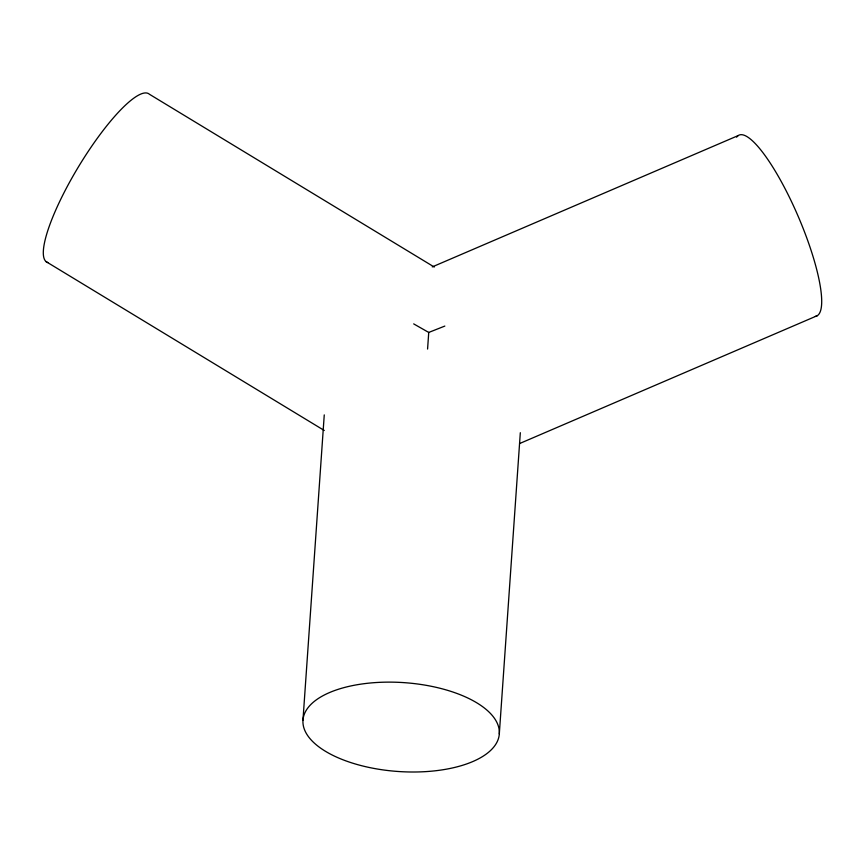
<?xml version="1.0" encoding="UTF-8"?>
<svg xmlns="http://www.w3.org/2000/svg" width="865" height="865" viewBox="0 0 865 865"><rect width="100%" height="100%" fill="white"/><g stroke="black" fill="none" stroke-linecap="round" stroke-linejoin="round"><path stroke-width="1.3" d="M302.966 720.177L324.256 414.897M427.58 349.049L428.737 332.441L413.686 323.888M499.31 733.942A98.415 44.526 4 0 0 354.812 685.156A98.415 44.526 4 0 0 349.298 762.076A98.415 44.526 4 0 0 499.31 733.942L520.319 432.705M432.262 266.896L738.288 135.546M519.573 443.561L817.393 315.639M428.737 332.441L444.837 326.073M434.252 267.036L149.418 94.253A98.415 22.198 -58.8 0 0 78.066 167.464A98.415 22.198 -58.8 0 0 47.932 262.592M45.964 261.554L324.278 430.489M736.612 137.167A98.415 22.328 66.8 0 1 796.968 213.569A98.415 22.328 66.8 0 1 815.284 316.395"/></g></svg>
